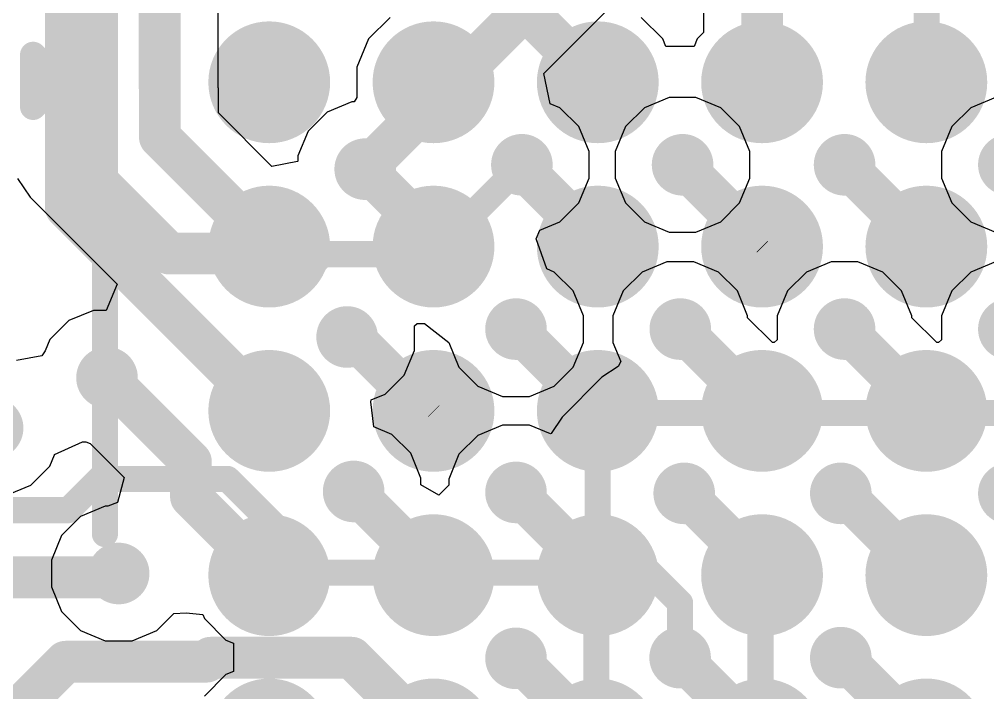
# Model space of a CAD drawing. Header units: millimetres. Extents: x -1.7 to 76.1, y -1.1 to 50.5.
# Drawn here: x 11.61 to 16.326, y 26.493 to 29.771 of the extents above; entities that cross this region are included whole.
import ezdxf

# ---------------------------------------------------------------- set-up
doc = ezdxf.new("R2010")
doc.units = ezdxf.units.MM
for name, color, linetype in [('BottomLayer', 5, 'Continuous'), ('TopLayer', 1, 'Continuous'), ('TopOverlay', 2, 'Continuous'), ('TopPaste', 8, 'Continuous'), ('TopSolder', 216, 'Continuous'), ('ViaHoleLayer', 16, 'Continuous')]:
    doc.layers.add(name, color=color, linetype=linetype)

# ---------------------------------------------------------------- blocks, each defined once
blk = doc.blocks.new('196_LFBGA__12_12__217')
at = {"layer": 'TopLayer'}
h = blk.add_hatch(color=1, dxfattribs=at)
edge = h.paths.add_edge_path()
edge.add_arc((-5.2, 5.2), 0.195, 0, 360)
h = blk.add_hatch(color=1, dxfattribs=at)
edge = h.paths.add_edge_path()
edge.add_arc((-4.4, 5.2), 0.195, 0, 360)
h = blk.add_hatch(color=1, dxfattribs=at)
edge = h.paths.add_edge_path()
edge.add_arc((-3.6, 5.2), 0.195, 0, 360)
h = blk.add_hatch(color=1, dxfattribs=at)
edge = h.paths.add_edge_path()
edge.add_arc((-2.8, 5.2), 0.195, 0, 360)
h = blk.add_hatch(color=1, dxfattribs=at)
edge = h.paths.add_edge_path()
edge.add_arc((-2, 5.2), 0.195, 0, 360)
h = blk.add_hatch(color=1, dxfattribs=at)
edge = h.paths.add_edge_path()
edge.add_arc((-5.2, 4.4), 0.195, 0, 360)
h = blk.add_hatch(color=1, dxfattribs=at)
edge = h.paths.add_edge_path()
edge.add_arc((-4.4, 4.4), 0.195, 0, 360)
h = blk.add_hatch(color=1, dxfattribs=at)
edge = h.paths.add_edge_path()
edge.add_arc((-3.6, 4.4), 0.195, 0, 360)
h = blk.add_hatch(color=1, dxfattribs=at)
edge = h.paths.add_edge_path()
edge.add_arc((-2.8, 4.4), 0.195, 0, 360)
h = blk.add_hatch(color=1, dxfattribs=at)
edge = h.paths.add_edge_path()
edge.add_arc((-2, 4.4), 0.195, 0, 360)
h = blk.add_hatch(color=1, dxfattribs=at)
edge = h.paths.add_edge_path()
edge.add_arc((-5.2, 3.6), 0.195, 0, 360)
h = blk.add_hatch(color=1, dxfattribs=at)
edge = h.paths.add_edge_path()
edge.add_arc((-4.4, 3.6), 0.195, 0, 360)
h = blk.add_hatch(color=1, dxfattribs=at)
edge = h.paths.add_edge_path()
edge.add_arc((-3.6, 3.6), 0.195, 0, 360)
h = blk.add_hatch(color=1, dxfattribs=at)
edge = h.paths.add_edge_path()
edge.add_arc((-2.8, 3.6), 0.195, 0, 360)
h = blk.add_hatch(color=1, dxfattribs=at)
edge = h.paths.add_edge_path()
edge.add_arc((-2, 3.6), 0.195, 0, 360)
h = blk.add_hatch(color=1, dxfattribs=at)
edge = h.paths.add_edge_path()
edge.add_arc((-5.2, 2.8), 0.195, 0, 360)
h = blk.add_hatch(color=1, dxfattribs=at)
edge = h.paths.add_edge_path()
edge.add_arc((-4.4, 2.8), 0.195, 0, 360)
h = blk.add_hatch(color=1, dxfattribs=at)
edge = h.paths.add_edge_path()
edge.add_arc((-3.6, 2.8), 0.195, 0, 360)
h = blk.add_hatch(color=1, dxfattribs=at)
edge = h.paths.add_edge_path()
edge.add_arc((-2.8, 2.8), 0.195, 0, 360)
h = blk.add_hatch(color=1, dxfattribs=at)
edge = h.paths.add_edge_path()
edge.add_arc((-2, 2.8), 0.195, 0, 360)
at = {"layer": 'TopPaste'}
h = blk.add_hatch(color=8, dxfattribs=at)
edge = h.paths.add_edge_path()
edge.add_arc((-5.2, 5.2), 0.195, 0, 360)
h = blk.add_hatch(color=8, dxfattribs=at)
edge = h.paths.add_edge_path()
edge.add_arc((-4.4, 5.2), 0.195, 0, 360)
h = blk.add_hatch(color=8, dxfattribs=at)
edge = h.paths.add_edge_path()
edge.add_arc((-3.6, 5.2), 0.195, 0, 360)
h = blk.add_hatch(color=8, dxfattribs=at)
edge = h.paths.add_edge_path()
edge.add_arc((-2.8, 5.2), 0.195, 0, 360)
h = blk.add_hatch(color=8, dxfattribs=at)
edge = h.paths.add_edge_path()
edge.add_arc((-2, 5.2), 0.195, 0, 360)
h = blk.add_hatch(color=8, dxfattribs=at)
edge = h.paths.add_edge_path()
edge.add_arc((-5.2, 4.4), 0.195, 0, 360)
h = blk.add_hatch(color=8, dxfattribs=at)
edge = h.paths.add_edge_path()
edge.add_arc((-4.4, 4.4), 0.195, 0, 360)
h = blk.add_hatch(color=8, dxfattribs=at)
edge = h.paths.add_edge_path()
edge.add_arc((-3.6, 4.4), 0.195, 0, 360)
h = blk.add_hatch(color=8, dxfattribs=at)
edge = h.paths.add_edge_path()
edge.add_arc((-2.8, 4.4), 0.195, 0, 360)
h = blk.add_hatch(color=8, dxfattribs=at)
edge = h.paths.add_edge_path()
edge.add_arc((-2, 4.4), 0.195, 0, 360)
h = blk.add_hatch(color=8, dxfattribs=at)
edge = h.paths.add_edge_path()
edge.add_arc((-5.2, 3.6), 0.195, 0, 360)
h = blk.add_hatch(color=8, dxfattribs=at)
edge = h.paths.add_edge_path()
edge.add_arc((-4.4, 3.6), 0.195, 0, 360)
h = blk.add_hatch(color=8, dxfattribs=at)
edge = h.paths.add_edge_path()
edge.add_arc((-3.6, 3.6), 0.195, 0, 360)
h = blk.add_hatch(color=8, dxfattribs=at)
edge = h.paths.add_edge_path()
edge.add_arc((-2.8, 3.6), 0.195, 0, 360)
h = blk.add_hatch(color=8, dxfattribs=at)
edge = h.paths.add_edge_path()
edge.add_arc((-2, 3.6), 0.195, 0, 360)
h = blk.add_hatch(color=8, dxfattribs=at)
edge = h.paths.add_edge_path()
edge.add_arc((-5.2, 2.8), 0.195, 0, 360)
h = blk.add_hatch(color=8, dxfattribs=at)
edge = h.paths.add_edge_path()
edge.add_arc((-4.4, 2.8), 0.195, 0, 360)
h = blk.add_hatch(color=8, dxfattribs=at)
edge = h.paths.add_edge_path()
edge.add_arc((-3.6, 2.8), 0.195, 0, 360)
h = blk.add_hatch(color=8, dxfattribs=at)
edge = h.paths.add_edge_path()
edge.add_arc((-2.8, 2.8), 0.195, 0, 360)
h = blk.add_hatch(color=8, dxfattribs=at)
edge = h.paths.add_edge_path()
edge.add_arc((-2, 2.8), 0.195, 0, 360)
at = {"layer": 'TopSolder'}
h = blk.add_hatch(color=216, dxfattribs=at)
edge = h.paths.add_edge_path()
edge.add_arc((-5.2, 5.2), 0.2966, 0, 360)
h = blk.add_hatch(color=216, dxfattribs=at)
edge = h.paths.add_edge_path()
edge.add_arc((-4.4, 5.2), 0.2966, 0, 360)
h = blk.add_hatch(color=216, dxfattribs=at)
edge = h.paths.add_edge_path()
edge.add_arc((-3.6, 5.2), 0.2966, 0, 360)
h = blk.add_hatch(color=216, dxfattribs=at)
edge = h.paths.add_edge_path()
edge.add_arc((-2.8, 5.2), 0.2966, 0, 360)
h = blk.add_hatch(color=216, dxfattribs=at)
edge = h.paths.add_edge_path()
edge.add_arc((-2, 5.2), 0.2966, 0, 360)
h = blk.add_hatch(color=216, dxfattribs=at)
edge = h.paths.add_edge_path()
edge.add_arc((-5.2, 4.4), 0.2966, 0, 360)
h = blk.add_hatch(color=216, dxfattribs=at)
edge = h.paths.add_edge_path()
edge.add_arc((-4.4, 4.4), 0.2966, 0, 360)
h = blk.add_hatch(color=216, dxfattribs=at)
edge = h.paths.add_edge_path()
edge.add_arc((-3.6, 4.4), 0.2966, 0, 360)
h = blk.add_hatch(color=216, dxfattribs=at)
edge = h.paths.add_edge_path()
edge.add_arc((-2.8, 4.4), 0.2966, 0, 360)
h = blk.add_hatch(color=216, dxfattribs=at)
edge = h.paths.add_edge_path()
edge.add_arc((-2, 4.4), 0.2966, 0, 360)
h = blk.add_hatch(color=216, dxfattribs=at)
edge = h.paths.add_edge_path()
edge.add_arc((-5.2, 3.6), 0.2966, 0, 360)
h = blk.add_hatch(color=216, dxfattribs=at)
edge = h.paths.add_edge_path()
edge.add_arc((-4.4, 3.6), 0.2966, 0, 360)
h = blk.add_hatch(color=216, dxfattribs=at)
edge = h.paths.add_edge_path()
edge.add_arc((-3.6, 3.6), 0.2966, 0, 360)
h = blk.add_hatch(color=216, dxfattribs=at)
edge = h.paths.add_edge_path()
edge.add_arc((-2.8, 3.6), 0.2966, 0, 360)
h = blk.add_hatch(color=216, dxfattribs=at)
edge = h.paths.add_edge_path()
edge.add_arc((-2, 3.6), 0.2966, 0, 360)
h = blk.add_hatch(color=216, dxfattribs=at)
edge = h.paths.add_edge_path()
edge.add_arc((-5.2, 2.8), 0.2966, 0, 360)
h = blk.add_hatch(color=216, dxfattribs=at)
edge = h.paths.add_edge_path()
edge.add_arc((-4.4, 2.8), 0.2966, 0, 360)
h = blk.add_hatch(color=216, dxfattribs=at)
edge = h.paths.add_edge_path()
edge.add_arc((-3.6, 2.8), 0.2966, 0, 360)
h = blk.add_hatch(color=216, dxfattribs=at)
edge = h.paths.add_edge_path()
edge.add_arc((-2.8, 2.8), 0.2966, 0, 360)
h = blk.add_hatch(color=216, dxfattribs=at)
edge = h.paths.add_edge_path()
edge.add_arc((-2, 2.8), 0.2966, 0, 360)
h = blk.add_hatch(color=216, dxfattribs=at)
edge = h.paths.add_edge_path()
edge.add_arc((-5.2, 2), 0.2966, 0, 360)
h = blk.add_hatch(color=216, dxfattribs=at)
edge = h.paths.add_edge_path()
edge.add_arc((-4.4, 2), 0.2966, 0, 360)
h = blk.add_hatch(color=216, dxfattribs=at)
edge = h.paths.add_edge_path()
edge.add_arc((-3.6, 2), 0.2966, 0, 360)
h = blk.add_hatch(color=216, dxfattribs=at)
edge = h.paths.add_edge_path()
edge.add_arc((-2.8, 2), 0.2966, 0, 360)
h = blk.add_hatch(color=216, dxfattribs=at)
edge = h.paths.add_edge_path()
edge.add_arc((-2, 2), 0.2966, 0, 360)
at = {"layer": 'TopOverlay', "const_width": 0.127}
for points in [[(-6, 3), (-6, 6)], [(-6.35, 5.08), (-6.35, 5.334)], [(-6.35, 5.334), (-6.223, 5.207)], [(-6.35, 5.08), (-6.223, 5.207)]]:
    blk.add_lwpolyline(points, dxfattribs=at)
at = {"layer": 'TopOverlay', "const_width": 0.0635}
for points in [[(-6.3817, 5.334, 1), (-6.3182, 5.334, 1)], [(-6.3817, 5.334, 1), (-6.3182, 5.334, 1)], [(-6.2547, 5.207, 1), (-6.1912, 5.207, 1)], [(-6.2547, 5.207, 1), (-6.1912, 5.207, 1)], [(-6.3817, 5.08, 1), (-6.3182, 5.08, 1)], [(-6.3817, 5.08, 1), (-6.3182, 5.08, 1)], [(-6.0318, 3, 1), (-5.9683, 3, 1)]]:
    blk.add_lwpolyline(points, format="xyb", close=True, dxfattribs=at)

msp = doc.modelspace()

# ---------------------------------------------------------------- hatches: boundary and pattern name
at = {"layer": 'BottomLayer'}
h = msp.add_hatch(color=5, dxfattribs=at)
edge = h.paths.add_edge_path()
edge.add_arc((13.2945, 29.0418), 0.15, 0, 360)
h = msp.add_hatch(color=5, dxfattribs=at)
edge = h.paths.add_edge_path()
edge.add_arc((14.0575, 29.063), 0.15, 0, 360)
h = msp.add_hatch(color=5, dxfattribs=at)
edge = h.paths.add_edge_path()
edge.add_arc((14.8401, 29.063), 0.15, 0, 360)
h = msp.add_hatch(color=5, dxfattribs=at)
edge = h.paths.add_edge_path()
edge.add_arc((15.629, 29.063), 0.15, 0, 360)
h = msp.add_hatch(color=5, dxfattribs=at)
edge = h.paths.add_edge_path()
edge.add_arc((16.429, 29.063), 0.15, 0, 360)
h = msp.add_hatch(color=5, dxfattribs=at)
edge = h.paths.add_edge_path()
edge.add_arc((14.029, 28.263), 0.15, 0, 360)
h = msp.add_hatch(color=5, dxfattribs=at)
edge = h.paths.add_edge_path()
edge.add_arc((14.829, 28.263), 0.15, 0, 360)
h = msp.add_hatch(color=5, dxfattribs=at)
edge = h.paths.add_edge_path()
edge.add_arc((15.629, 28.263), 0.15, 0, 360)
h = msp.add_hatch(color=5, dxfattribs=at)
edge = h.paths.add_edge_path()
edge.add_arc((16.429, 28.263), 0.15, 0, 360)
h = msp.add_hatch(color=5, dxfattribs=at)
edge = h.paths.add_edge_path()
edge.add_arc((13.2065, 28.2246), 0.15, 0, 360)
h = msp.add_hatch(color=5, dxfattribs=at)
edge = h.paths.add_edge_path()
edge.add_arc((12.0372, 28.0262), 0.15, 0, 360)
h = msp.add_hatch(color=5, dxfattribs=at)
edge = h.paths.add_edge_path()
edge.add_arc((11.4801, 27.7813), 0.15, 0, 360)
h = msp.add_hatch(color=5, dxfattribs=at)
edge = h.paths.add_edge_path()
edge.add_arc((13.2384, 27.4724), 0.15, 0, 360)
h = msp.add_hatch(color=5, dxfattribs=at)
edge = h.paths.add_edge_path()
edge.add_arc((14.029, 27.4677), 0.15, 0, 360)
h = msp.add_hatch(color=5, dxfattribs=at)
edge = h.paths.add_edge_path()
edge.add_arc((14.848, 27.463), 0.15, 0, 360)
h = msp.add_hatch(color=5, dxfattribs=at)
edge = h.paths.add_edge_path()
edge.add_arc((15.6107, 27.463), 0.15, 0, 360)
h = msp.add_hatch(color=5, dxfattribs=at)
edge = h.paths.add_edge_path()
edge.add_arc((16.429, 27.463), 0.15, 0, 360)
h = msp.add_hatch(color=5, dxfattribs=at)
edge = h.paths.add_edge_path()
edge.add_arc((12.0939, 27.0729), 0.15, 0, 360)
h = msp.add_hatch(color=5, dxfattribs=at)
edge = h.paths.add_edge_path()
edge.add_arc((14.029, 26.6597), 0.15, 0, 360)
h = msp.add_hatch(color=5, dxfattribs=at)
edge = h.paths.add_edge_path()
edge.add_arc((14.8281, 26.663), 0.15, 0, 360)
h = msp.add_hatch(color=5, dxfattribs=at)
edge = h.paths.add_edge_path()
edge.add_arc((15.6107, 26.663), 0.15, 0, 360)
at = {"layer": 'TopLayer'}
h = msp.add_hatch(color=1, dxfattribs=at)
edge = h.paths.add_edge_path()
edge.add_arc((13.2945, 29.0418), 0.15, 0, 360)
h = msp.add_hatch(color=1, dxfattribs=at)
edge = h.paths.add_edge_path()
edge.add_arc((14.0575, 29.063), 0.15, 0, 360)
h = msp.add_hatch(color=1, dxfattribs=at)
edge = h.paths.add_edge_path()
edge.add_arc((14.8401, 29.063), 0.15, 0, 360)
h = msp.add_hatch(color=1, dxfattribs=at)
edge = h.paths.add_edge_path()
edge.add_arc((15.629, 29.063), 0.15, 0, 360)
h = msp.add_hatch(color=1, dxfattribs=at)
edge = h.paths.add_edge_path()
edge.add_arc((16.429, 29.063), 0.15, 0, 360)
h = msp.add_hatch(color=1, dxfattribs=at)
edge = h.paths.add_edge_path()
edge.add_arc((14.029, 28.263), 0.15, 0, 360)
h = msp.add_hatch(color=1, dxfattribs=at)
edge = h.paths.add_edge_path()
edge.add_arc((14.829, 28.263), 0.15, 0, 360)
h = msp.add_hatch(color=1, dxfattribs=at)
edge = h.paths.add_edge_path()
edge.add_arc((15.629, 28.263), 0.15, 0, 360)
h = msp.add_hatch(color=1, dxfattribs=at)
edge = h.paths.add_edge_path()
edge.add_arc((16.429, 28.263), 0.15, 0, 360)
h = msp.add_hatch(color=1, dxfattribs=at)
edge = h.paths.add_edge_path()
edge.add_arc((13.2065, 28.2246), 0.15, 0, 360)
h = msp.add_hatch(color=1, dxfattribs=at)
edge = h.paths.add_edge_path()
edge.add_arc((12.0372, 28.0262), 0.15, 0, 360)
h = msp.add_hatch(color=1, dxfattribs=at)
edge = h.paths.add_edge_path()
edge.add_arc((11.4801, 27.7813), 0.15, 0, 360)
h = msp.add_hatch(color=1, dxfattribs=at)
edge = h.paths.add_edge_path()
edge.add_arc((13.2384, 27.4724), 0.15, 0, 360)
h = msp.add_hatch(color=1, dxfattribs=at)
edge = h.paths.add_edge_path()
edge.add_arc((14.029, 27.4677), 0.15, 0, 360)
h = msp.add_hatch(color=1, dxfattribs=at)
edge = h.paths.add_edge_path()
edge.add_arc((14.848, 27.463), 0.15, 0, 360)
h = msp.add_hatch(color=1, dxfattribs=at)
edge = h.paths.add_edge_path()
edge.add_arc((15.6107, 27.463), 0.15, 0, 360)
h = msp.add_hatch(color=1, dxfattribs=at)
edge = h.paths.add_edge_path()
edge.add_arc((16.429, 27.463), 0.15, 0, 360)
h = msp.add_hatch(color=1, dxfattribs=at)
edge = h.paths.add_edge_path()
edge.add_arc((12.0939, 27.0729), 0.15, 0, 360)
h = msp.add_hatch(color=1, dxfattribs=at)
edge = h.paths.add_edge_path()
edge.add_arc((14.029, 26.6597), 0.15, 0, 360)
h = msp.add_hatch(color=1, dxfattribs=at)
edge = h.paths.add_edge_path()
edge.add_arc((14.8281, 26.663), 0.15, 0, 360)
h = msp.add_hatch(color=1, dxfattribs=at)
edge = h.paths.add_edge_path()
edge.add_arc((15.6107, 26.663), 0.15, 0, 360)
at = {"layer": 'ViaHoleLayer'}
h = msp.add_hatch(color=16, dxfattribs=at)
edge = h.paths.add_edge_path()
edge.add_arc((13.2945, 29.0418), 0.1, 0, 360)
h = msp.add_hatch(color=16, dxfattribs=at)
edge = h.paths.add_edge_path()
edge.add_arc((14.0575, 29.063), 0.1, 0, 360)
h = msp.add_hatch(color=16, dxfattribs=at)
edge = h.paths.add_edge_path()
edge.add_arc((14.8401, 29.063), 0.1, 0, 360)
h = msp.add_hatch(color=16, dxfattribs=at)
edge = h.paths.add_edge_path()
edge.add_arc((15.629, 29.063), 0.1, 0, 360)
h = msp.add_hatch(color=16, dxfattribs=at)
edge = h.paths.add_edge_path()
edge.add_arc((14.029, 28.263), 0.1, 0, 360)
h = msp.add_hatch(color=16, dxfattribs=at)
edge = h.paths.add_edge_path()
edge.add_arc((14.829, 28.263), 0.1, 0, 360)
h = msp.add_hatch(color=16, dxfattribs=at)
edge = h.paths.add_edge_path()
edge.add_arc((15.629, 28.263), 0.1, 0, 360)
h = msp.add_hatch(color=16, dxfattribs=at)
edge = h.paths.add_edge_path()
edge.add_arc((13.2065, 28.2246), 0.1, 0, 360)
h = msp.add_hatch(color=16, dxfattribs=at)
edge = h.paths.add_edge_path()
edge.add_arc((12.0372, 28.0262), 0.1, 0, 360)
h = msp.add_hatch(color=16, dxfattribs=at)
edge = h.paths.add_edge_path()
edge.add_arc((13.2384, 27.4724), 0.1, 0, 360)
h = msp.add_hatch(color=16, dxfattribs=at)
edge = h.paths.add_edge_path()
edge.add_arc((14.029, 27.4677), 0.1, 0, 360)
h = msp.add_hatch(color=16, dxfattribs=at)
edge = h.paths.add_edge_path()
edge.add_arc((14.848, 27.463), 0.1, 0, 360)
h = msp.add_hatch(color=16, dxfattribs=at)
edge = h.paths.add_edge_path()
edge.add_arc((15.6107, 27.463), 0.1, 0, 360)
h = msp.add_hatch(color=16, dxfattribs=at)
edge = h.paths.add_edge_path()
edge.add_arc((12.0939, 27.0729), 0.1, 0, 360)
h = msp.add_hatch(color=16, dxfattribs=at)
edge = h.paths.add_edge_path()
edge.add_arc((14.029, 26.6597), 0.1, 0, 360)
h = msp.add_hatch(color=16, dxfattribs=at)
edge = h.paths.add_edge_path()
edge.add_arc((14.8281, 26.663), 0.1, 0, 360)
h = msp.add_hatch(color=16, dxfattribs=at)
edge = h.paths.add_edge_path()
edge.add_arc((15.6107, 26.663), 0.1, 0, 360)

# ---------------------------------------------------------------- linework, layer by layer
at = {"layer": 'BottomLayer'}
for p, q in [((14.1637, 29.5081), (15.1682, 30.5126)), ((14.1957, 29.3605), (14.1637, 29.5081)), ((14.7748, 29.3908), (14.6544, 29.3409)), ((14.9053, 29.3908), (14.7748, 29.3908)), ((15.0257, 29.3409), (14.9053, 29.3908)), ((16.3638, 29.3908), (16.2433, 29.3409)), ((14.2431, 29.3409), (14.1957, 29.3605)), ((14.3353, 29.2487), (14.2431, 29.3409)), ((14.6544, 29.3409), (14.5622, 29.2487)), ((15.1179, 29.2487), (15.0257, 29.3409)), ((16.2433, 29.3409), (16.1511, 29.2487)), ((14.3853, 29.1282), (14.3353, 29.2487)), ((14.5622, 29.2487), (14.5123, 29.1282)), ((15.1679, 29.1282), (15.1179, 29.2487)), ((16.1511, 29.2487), (16.1012, 29.1282)), ((14.3853, 28.9978), (14.3853, 29.1282)), ((14.5123, 29.1282), (14.5123, 28.9978)), ((15.1679, 28.9978), (15.1679, 29.1282)), ((16.1012, 29.1282), (16.1012, 28.9978)), ((11.601, 28.997), (11.6628, 28.9046)), ((14.3353, 28.8773), (14.3853, 28.9978)), ((14.5123, 28.9978), (14.5622, 28.8773)), ((15.1179, 28.8773), (15.1679, 28.9978)), ((16.1012, 28.9978), (16.1511, 28.8773)), ((11.6628, 28.9046), (12.0864, 28.481)), ((14.2431, 28.7851), (14.3353, 28.8773)), ((14.5622, 28.8773), (14.6544, 28.7851)), ((15.0257, 28.7851), (15.1179, 28.8773)), ((16.1511, 28.8773), (16.2433, 28.7851)), ((14.1451, 28.7445), (14.2431, 28.7851)), ((14.6544, 28.7851), (14.7748, 28.7352)), ((14.9053, 28.7352), (15.0257, 28.7851)), ((16.2433, 28.7851), (16.3638, 28.7352)), ((14.1277, 28.7027), (14.1451, 28.7445)), ((14.7748, 28.7352), (14.9053, 28.7352)), ((14.1786, 28.5559), (14.1277, 28.7027)), ((14.7638, 28.5908), (14.6433, 28.5409)), ((14.8942, 28.5908), (14.7638, 28.5908)), ((15.0147, 28.5409), (14.8942, 28.5908)), ((15.5638, 28.5908), (15.4433, 28.5409)), ((15.6942, 28.5908), (15.5638, 28.5908)), ((15.8147, 28.5409), (15.6942, 28.5908)), ((16.3638, 28.5908), (16.2433, 28.5409)), ((14.2147, 28.5409), (14.1786, 28.5559)), ((14.3069, 28.4487), (14.2147, 28.5409)), ((14.6433, 28.5409), (14.5511, 28.4487)), ((15.1069, 28.4487), (15.0147, 28.5409)), ((15.4433, 28.5409), (15.3511, 28.4487)), ((15.9069, 28.4487), (15.8147, 28.5409)), ((16.2433, 28.5409), (16.1511, 28.4487)), ((12.0864, 28.481), (12.0338, 28.354)), ((14.3568, 28.3282), (14.3069, 28.4487)), ((14.5511, 28.4487), (14.5012, 28.3282)), ((15.1568, 28.3282), (15.1069, 28.4487)), ((15.3511, 28.4487), (15.3012, 28.3282)), ((15.9568, 28.3282), (15.9069, 28.4487)), ((16.1511, 28.4487), (16.1012, 28.3282)), ((11.972, 28.354), (11.8515, 28.3041)), ((12.0338, 28.354), (11.972, 28.354)), ((11.8515, 28.3041), (11.7593, 28.2118)), ((14.3568, 28.1978), (14.3568, 28.3282)), ((14.5012, 28.3282), (14.5012, 28.1978)), ((15.1568, 28.3185), (15.1568, 28.3282)), ((15.2786, 28.1978), (15.1568, 28.3185)), ((15.3012, 28.3282), (15.3012, 28.2103)), ((15.9568, 28.3185), (15.9568, 28.3282)), ((16.0786, 28.1978), (15.9568, 28.3185)), ((16.1012, 28.3282), (16.1012, 28.2103)), ((13.5343, 28.2791), (13.5475, 28.29)), ((13.5343, 28.1594), (13.5343, 28.2791)), ((13.5475, 28.29), (13.5836, 28.2907)), ((13.5836, 28.2907), (13.7012, 28.1978)), ((11.7593, 28.2118), (11.7365, 28.1569)), ((13.7012, 28.1978), (13.7511, 28.0773)), ((14.3069, 28.0773), (14.3568, 28.1978)), ((14.5012, 28.1978), (14.5395, 28.1054)), ((15.286, 28.1978), (15.2786, 28.1978)), ((15.3012, 28.2103), (15.286, 28.1978)), ((16.086, 28.1978), (16.0786, 28.1978)), ((16.1012, 28.2103), (16.086, 28.1978)), ((11.7365, 28.1569), (11.7195, 28.1333)), ((13.4844, 28.0389), (13.5343, 28.1594)), ((11.7195, 28.1333), (11.5962, 28.1096)), ((14.5395, 28.1054), (14.5267, 28.0816)), ((13.7511, 28.0773), (13.8433, 27.9851)), ((14.2147, 27.9851), (14.3069, 28.0773)), ((14.5267, 28.0816), (14.4469, 28.0283)), ((13.3922, 27.9467), (13.4844, 28.0389)), ((14.4469, 28.0283), (14.2532, 27.8346)), ((13.8433, 27.9851), (13.9638, 27.9352)), ((14.0942, 27.9352), (14.2147, 27.9851)), ((13.3227, 27.9093), (13.3244, 27.9186)), ((13.3244, 27.9186), (13.3922, 27.9467)), ((13.9638, 27.9352), (14.0942, 27.9352)), ((13.337, 27.7864), (13.3227, 27.9093)), ((14.2532, 27.8346), (14.1999, 27.7548)), ((13.4241, 27.7503), (13.337, 27.7864)), ((13.9638, 27.7955), (13.8433, 27.7456)), ((14.0942, 27.7955), (13.9638, 27.7955)), ((14.1967, 27.753), (14.0942, 27.7955)), ((13.5163, 27.6581), (13.4241, 27.7503)), ((13.8433, 27.7456), (13.7511, 27.6534)), ((14.1999, 27.7548), (14.1967, 27.753)), ((13.5662, 27.5376), (13.5163, 27.6581)), ((13.7511, 27.6534), (13.7012, 27.5329)), ((13.5662, 27.5042), (13.5662, 27.5376)), ((13.6525, 27.454), (13.5662, 27.5042)), ((13.7012, 27.5028), (13.6525, 27.454)), ((13.7012, 27.5329), (13.7012, 27.5028))]:
    msp.add_line(p, q, dxfattribs=at)
for points, const_width in [([(13.2945, 29.0418), (15.0502, 30.7975)], 0.2032), ([(11.8642, 29.106), (11.8642, 30.4523)], 0.2032), ([(11.8642, 29.106), (12.3396, 28.6306)], 0.2032), ([(13.6222, 28.6277), (14.0575, 29.063)], 0.127), ([(12.3396, 28.6306), (13.0354, 28.6306)], 0.2032), ([(13.0354, 28.6306), (13.1099, 28.6306)], 0.127), ([(13.1099, 28.6306), (13.1128, 28.6277)], 0.127), ([(13.1128, 28.6277), (13.6222, 28.6277)], 0.127), ([(14.4272, 27.6606), (14.6209, 27.8543)], 0.127), ([(14.6209, 27.8543), (16.8751, 27.8543)], 0.127), ([(14.4272, 27.3304), (14.4272, 27.6606)], 0.127), ([(11.8488, 27.3812), (12.0012, 27.5336)], 0.127), ([(12.0012, 27.5336), (12.6238, 27.5336)], 0.127), ([(12.6238, 27.5336), (13.081, 27.0764)], 0.127), ([(14.848, 27.463), (15.2194, 27.0916)], 0.127), ([(10.9982, 27.3812), (11.8488, 27.3812)], 0.127), ([(14.4272, 27.3304), (14.8281, 26.9295)], 0.127), ([(12.0754, 27.0544), (12.0939, 27.0729)], 0.2032), ([(11.0768, 27.0544), (11.8013, 27.0544)], 0.2032), ([(11.8013, 27.0544), (12.0754, 27.0544)], 0.2032), ([(13.081, 27.0764), (14.169, 27.0764)], 0.127), ([(14.169, 27.0764), (14.4203, 26.8251)], 0.127), ([(15.2194, 23.3009), (15.2194, 27.0916)], 0.127), ([(14.8281, 26.663), (14.8281, 26.9295)], 0.127), ([(14.4203, 25.6917), (14.4203, 26.8251)], 0.127)]:
    msp.add_lwpolyline(points, dxfattribs=dict(at, const_width=const_width))
for points, const_width in [([(11.8134, 29.106, 1), (11.915, 29.106, 1)], 0.1016), ([(11.8134, 29.106, 1), (11.915, 29.106, 1)], 0.1016), ([(13.2437, 29.0418, 1), (13.3453, 29.0418, 1)], 0.1016), ([(14.0257, 29.063, 1), (14.0892, 29.063, 1)], 0.0635), ([(12.2888, 28.6306, 1), (12.3904, 28.6306, 1)], 0.1016), ([(12.2888, 28.6306, 1), (12.3904, 28.6306, 1)], 0.1016), ([(12.9846, 28.6306, 1), (13.0862, 28.6306, 1)], 0.1016), ([(13.0037, 28.6306, 1), (13.0672, 28.6306, 1)], 0.0635), ([(13.0782, 28.6306, 1), (13.1417, 28.6306, 1)], 0.0635), ([(13.0782, 28.6306, 1), (13.1417, 28.6306, 1)], 0.0635), ([(13.081, 28.6277, 1), (13.1445, 28.6277, 1)], 0.0635), ([(13.081, 28.6277, 1), (13.1445, 28.6277, 1)], 0.0635), ([(13.5905, 28.6277, 1), (13.654, 28.6277, 1)], 0.0635), ([(13.5905, 28.6277, 1), (13.654, 28.6277, 1)], 0.0635), ([(14.5891, 27.8543, 1), (14.6526, 27.8543, 1)], 0.0635), ([(14.5891, 27.8543, 1), (14.6526, 27.8543, 1)], 0.0635), ([(14.3955, 27.6606, 1), (14.4589, 27.6606, 1)], 0.0635), ([(14.3955, 27.6606, 1), (14.4589, 27.6606, 1)], 0.0635), ([(11.9695, 27.5336, 1), (12.033, 27.5336, 1)], 0.0635), ([(11.9695, 27.5336, 1), (12.033, 27.5336, 1)], 0.0635), ([(12.5921, 27.5336, 1), (12.6555, 27.5336, 1)], 0.0635), ([(12.5921, 27.5336, 1), (12.6555, 27.5336, 1)], 0.0635), ([(14.8162, 27.463, 1), (14.8797, 27.463, 1)], 0.0635), ([(11.8171, 27.3812, 1), (11.8806, 27.3812, 1)], 0.0635), ([(11.8171, 27.3812, 1), (11.8806, 27.3812, 1)], 0.0635), ([(14.3955, 27.3304, 1), (14.4589, 27.3304, 1)], 0.0635), ([(14.3955, 27.3304, 1), (14.4589, 27.3304, 1)], 0.0635), ([(12.0431, 27.0729, 1), (12.1447, 27.0729, 1)], 0.1016), ([(11.7505, 27.0544, 1), (11.8521, 27.0544, 1)], 0.1016), ([(11.7505, 27.0544, 1), (11.8521, 27.0544, 1)], 0.1016), ([(12.0246, 27.0544, 1), (12.1262, 27.0544, 1)], 0.1016), ([(12.0246, 27.0544, 1), (12.1262, 27.0544, 1)], 0.1016), ([(13.0493, 27.0764, 1), (13.1128, 27.0764, 1)], 0.0635), ([(13.0493, 27.0764, 1), (13.1128, 27.0764, 1)], 0.0635), ([(14.1372, 27.0764, 1), (14.2007, 27.0764, 1)], 0.0635), ([(14.1372, 27.0764, 1), (14.2007, 27.0764, 1)], 0.0635), ([(15.1877, 27.0916, 1), (15.2512, 27.0916, 1)], 0.0635), ([(15.1877, 27.0916, 1), (15.2512, 27.0916, 1)], 0.0635), ([(14.7964, 26.9295, 1), (14.8599, 26.9295, 1)], 0.0635), ([(14.7964, 26.9295, 1), (14.8599, 26.9295, 1)], 0.0635), ([(14.3886, 26.8251, 1), (14.4521, 26.8251, 1)], 0.0635), ([(14.3886, 26.8251, 1), (14.4521, 26.8251, 1)], 0.0635), ([(14.7964, 26.663, 1), (14.8599, 26.663, 1)], 0.0635)]:
    msp.add_lwpolyline(points, format="xyb", close=True, dxfattribs=dict(at, const_width=const_width))
at = {"layer": 'TopLayer'}
for p, q in [((12.5785, 29.4389), (12.5785, 30.1056)), ((14.9423, 29.9084), (14.9423, 29.7071)), ((13.416, 29.7808), (13.3112, 29.676)), ((14.7432, 29.676), (14.6384, 29.7808)), ((14.9423, 29.7071), (14.9112, 29.676)), ((13.3112, 29.676), (13.2544, 29.539)), ((14.7585, 29.6392), (14.7432, 29.676)), ((14.9112, 29.676), (14.8959, 29.6392)), ((14.8959, 29.6392), (14.7585, 29.6392)), ((13.2544, 29.539), (13.2544, 29.3906)), ((12.5794, 29.4344), (12.5785, 29.4389)), ((12.5794, 29.4343), (12.5794, 29.4344)), ((12.5794, 29.3155), (12.5794, 29.4343)), ((13.2544, 29.3906), (13.2404, 29.3696)), ((13.2293, 29.3696), (13.1088, 29.3197)), ((13.2404, 29.3696), (13.2293, 29.3696)), ((12.8397, 29.0552), (12.5794, 29.3155)), ((13.1088, 29.3197), (13.0166, 29.2275)), ((13.0166, 29.2275), (12.9667, 29.1071)), ((12.9667, 29.1071), (12.9667, 29.0813)), ((12.9641, 29.0795), (12.8397, 29.0552)), ((12.9667, 29.0813), (12.9641, 29.0795)), ((11.7823, 27.6527), (11.9178, 27.7143)), ((11.9178, 27.7143), (11.9341, 27.7141)), ((11.9341, 27.7141), (11.9551, 27.7053)), ((11.9551, 27.7053), (12.1209, 27.5396)), ((11.758, 27.5956), (11.7808, 27.6506)), ((11.7808, 27.6506), (11.7823, 27.6527)), ((11.6658, 27.5034), (11.758, 27.5956)), ((12.1209, 27.5396), (12.0889, 27.4189)), ((11.5453, 27.4535), (11.6658, 27.5034)), ((12.0287, 27.4007), (11.9082, 27.3508)), ((12.0406, 27.4007), (12.0287, 27.4007)), ((12.0889, 27.4189), (12.0406, 27.4007)), ((11.9082, 27.3508), (11.816, 27.2586)), ((11.816, 27.2586), (11.7661, 27.1381)), ((11.7661, 27.1381), (11.7661, 27.0077)), ((11.7661, 27.0077), (11.816, 26.8872)), ((11.816, 26.8872), (11.9082, 26.795)), ((12.2796, 26.795), (12.3633, 26.8787)), ((12.3633, 26.8787), (12.4224, 26.8816)), ((12.4224, 26.8816), (12.5033, 26.8727)), ((12.5033, 26.8727), (12.5112, 26.8536)), ((12.5112, 26.8536), (12.616, 26.7488)), ((11.9082, 26.795), (12.0287, 26.7451)), ((12.1591, 26.7451), (12.2796, 26.795)), ((12.0287, 26.7451), (12.1591, 26.7451)), ((12.616, 26.7488), (12.6528, 26.7335)), ((12.6528, 26.7335), (12.6528, 26.5961)), ((12.6528, 26.5961), (12.616, 26.5808)), ((12.616, 26.5808), (12.5112, 26.476))]:
    msp.add_line(p, q, dxfattribs=at)
for points, const_width in [([(11.8364, 28.8556), (11.8364, 31.75)], 0.2032), ([(12.8524, 31.0396), (14.429, 29.463)], 0.2032), ([(12.2936, 29.4353), (12.2936, 30.2744)], 0.2032), ([(15.2272, 29.4648), (15.2272, 29.9084)], 0.2032), ([(16.029, 29.463), (16.029, 29.9534)], 0.127), ([(12.8249, 29.4671), (12.8272, 29.4648)], 0.2032), ([(12.2936, 29.4353), (12.2945, 29.4344)], 0.2032), ([(12.2945, 29.1975), (12.2945, 29.4344)], 0.2032), ([(12.2945, 29.1975), (12.8272, 28.6648)], 0.2032), ([(13.2945, 29.0418), (13.6272, 28.7091)], 0.2032), ([(14.0575, 29.0488), (14.0575, 29.063)], 0.2032), ([(14.0575, 29.0488), (14.4272, 28.679)], 0.2032), ([(14.8401, 29.0575), (14.8401, 29.063)], 0.2032), ([(14.8401, 29.0575), (15.2272, 28.6703)], 0.2032), ([(15.629, 29.063), (16.029, 28.663)], 0.2032), ([(11.8364, 28.8556), (12.8272, 27.8648)], 0.2032), ([(13.6272, 28.6648), (13.6272, 28.7091)], 0.2032), ([(14.4272, 28.6648), (14.4272, 28.679)], 0.2032), ([(15.2272, 28.6648), (15.2272, 28.6703)], 0.2032), ([(15.2272, 28.6648), (15.229, 28.663)], 0.0762), ([(14.029, 28.263), (14.4272, 27.8648)], 0.2032), ([(14.829, 28.263), (15.2272, 27.8648)], 0.2032), ([(15.629, 28.263), (16.0272, 27.8648)], 0.2032), ([(13.2065, 28.2246), (13.2327, 28.2246)], 0.2032), ([(13.2327, 28.2246), (13.5925, 27.8648)], 0.2032), ([(12.0372, 28.0262), (12.446, 27.6174)], 0.2032), ([(15.2272, 27.8648), (15.229, 27.863)], 0.2032), ([(13.6272, 27.8648), (13.629, 27.863)], 0.0762), ([(12.446, 27.446), (12.446, 27.6174)], 0.2032), ([(12.446, 27.446), (12.8272, 27.0648)], 0.2032), ([(13.2384, 27.4724), (13.6272, 27.0836)], 0.2032), ([(14.029, 27.4677), (14.4272, 27.0695)], 0.2032), ([(14.848, 27.463), (15.2272, 27.0838)], 0.2032), ([(15.6107, 27.463), (15.6199, 27.463)], 0.2032), ([(15.6199, 27.463), (16.0191, 27.0638)], 0.2032), ([(16.0191, 27.0638), (16.029, 27.0638)], 0.2032), ([(11.5027, 26.3109), (11.8353, 26.6435)], 0.2032), ([(11.8353, 26.6435), (12.5224, 26.6435)], 0.2032), ([(12.5224, 26.6435), (12.5419, 26.663)], 0.2032), ([(12.5419, 26.663), (13.229, 26.663)], 0.2032), ([(13.229, 26.663), (13.629, 26.263)], 0.2032), ([(14.029, 26.6597), (14.0307, 26.6613)], 0.2032), ([(14.0307, 26.6613), (14.4272, 26.2648)], 0.2032), ([(14.8281, 26.663), (14.8286, 26.663)], 0.2032), ([(14.8286, 26.663), (15.2268, 26.2648)], 0.2032), ([(15.6107, 26.663), (15.6199, 26.663)], 0.2032), ([(15.6199, 26.663), (16.0187, 26.2642)], 0.2032)]:
    msp.add_lwpolyline(points, dxfattribs=dict(at, const_width=const_width))
for points, const_width in [([(12.7741, 29.4671, 1), (12.8757, 29.4671, 1)], 0.1016), ([(12.7764, 29.4648, 1), (12.878, 29.4648, 1)], 0.1016), ([(14.3782, 29.463, 1), (14.4798, 29.463, 1)], 0.1016), ([(15.1764, 29.4648, 1), (15.278, 29.4648, 1)], 0.1016), ([(12.2428, 29.4353, 1), (12.3444, 29.4353, 1)], 0.1016), ([(12.2428, 29.4353, 1), (12.3444, 29.4353, 1)], 0.1016), ([(12.2437, 29.4344, 1), (12.3453, 29.4344, 1)], 0.1016), ([(12.2437, 29.4344, 1), (12.3453, 29.4344, 1)], 0.1016), ([(15.9973, 29.463, 1), (16.0608, 29.463, 1)], 0.0635), ([(12.2437, 29.1975, 1), (12.3453, 29.1975, 1)], 0.1016), ([(12.2437, 29.1975, 1), (12.3453, 29.1975, 1)], 0.1016), ([(13.2437, 29.0418, 1), (13.3453, 29.0418, 1)], 0.1016), ([(14.0067, 29.063, 1), (14.1083, 29.063, 1)], 0.1016), ([(14.0067, 29.0488, 1), (14.1083, 29.0488, 1)], 0.1016), ([(14.0067, 29.0488, 1), (14.1083, 29.0488, 1)], 0.1016), ([(14.7893, 29.063, 1), (14.8909, 29.063, 1)], 0.1016), ([(14.7893, 29.0575, 1), (14.8909, 29.0575, 1)], 0.1016), ([(14.7893, 29.0575, 1), (14.8909, 29.0575, 1)], 0.1016), ([(15.5782, 29.063, 1), (15.6798, 29.063, 1)], 0.1016), ([(11.7856, 28.8556, 1), (11.8872, 28.8556, 1)], 0.1016), ([(11.7856, 28.8556, 1), (11.8872, 28.8556, 1)], 0.1016), ([(13.5764, 28.7091, 1), (13.678, 28.7091, 1)], 0.1016), ([(13.5764, 28.7091, 1), (13.678, 28.7091, 1)], 0.1016), ([(12.7764, 28.6648, 1), (12.878, 28.6648, 1)], 0.1016), ([(13.5764, 28.6648, 1), (13.678, 28.6648, 1)], 0.1016), ([(14.3764, 28.679, 1), (14.478, 28.679, 1)], 0.1016), ([(14.3764, 28.679, 1), (14.478, 28.679, 1)], 0.1016), ([(14.3764, 28.6648, 1), (14.478, 28.6648, 1)], 0.1016), ([(15.1764, 28.6703, 1), (15.278, 28.6703, 1)], 0.1016), ([(15.1764, 28.6703, 1), (15.278, 28.6703, 1)], 0.1016), ([(15.1764, 28.6648, 1), (15.278, 28.6648, 1)], 0.1016), ([(15.9782, 28.663, 1), (16.0798, 28.663, 1)], 0.1016), ([(15.2082, 28.6648, 1), (15.2463, 28.6648, 1)], 0.0381), ([(15.21, 28.663, 1), (15.2481, 28.663, 1)], 0.0381), ([(13.9782, 28.263, 1), (14.0798, 28.263, 1)], 0.1016), ([(14.7782, 28.263, 1), (14.8798, 28.263, 1)], 0.1016), ([(15.5782, 28.263, 1), (15.6798, 28.263, 1)], 0.1016), ([(13.1557, 28.2246, 1), (13.2573, 28.2246, 1)], 0.1016), ([(13.1819, 28.2246, 1), (13.2835, 28.2246, 1)], 0.1016), ([(13.1819, 28.2246, 1), (13.2835, 28.2246, 1)], 0.1016), ([(11.9864, 28.0262, 1), (12.088, 28.0262, 1)], 0.1016), ([(12.7764, 27.8648, 1), (12.878, 27.8648, 1)], 0.1016), ([(13.5417, 27.8648, 1), (13.6433, 27.8648, 1)], 0.1016), ([(14.3764, 27.8648, 1), (14.478, 27.8648, 1)], 0.1016), ([(15.1764, 27.8648, 1), (15.278, 27.8648, 1)], 0.1016), ([(15.1764, 27.8648, 1), (15.278, 27.8648, 1)], 0.1016), ([(15.1782, 27.863, 1), (15.2798, 27.863, 1)], 0.1016), ([(15.9764, 27.8648, 1), (16.078, 27.8648, 1)], 0.1016), ([(13.6082, 27.8648, 1), (13.6463, 27.8648, 1)], 0.0381), ([(13.61, 27.863, 1), (13.6481, 27.863, 1)], 0.0381), ([(12.3952, 27.6174, 1), (12.4968, 27.6174, 1)], 0.1016), ([(12.3952, 27.6174, 1), (12.4968, 27.6174, 1)], 0.1016), ([(12.3952, 27.446, 1), (12.4968, 27.446, 1)], 0.1016), ([(12.3952, 27.446, 1), (12.4968, 27.446, 1)], 0.1016), ([(13.1876, 27.4724, 1), (13.2892, 27.4724, 1)], 0.1016), ([(13.9782, 27.4677, 1), (14.0798, 27.4677, 1)], 0.1016), ([(14.7972, 27.463, 1), (14.8988, 27.463, 1)], 0.1016), ([(15.5599, 27.463, 1), (15.6615, 27.463, 1)], 0.1016), ([(15.5691, 27.463, 1), (15.6707, 27.463, 1)], 0.1016), ([(15.5691, 27.463, 1), (15.6707, 27.463, 1)], 0.1016), ([(12.7764, 27.0648, 1), (12.878, 27.0648, 1)], 0.1016), ([(13.5764, 27.0836, 1), (13.678, 27.0836, 1)], 0.1016), ([(14.3764, 27.0695, 1), (14.478, 27.0695, 1)], 0.1016), ([(15.1764, 27.0838, 1), (15.278, 27.0838, 1)], 0.1016), ([(15.9683, 27.0638, 1), (16.0699, 27.0638, 1)], 0.1016), ([(15.9683, 27.0638, 1), (16.0699, 27.0638, 1)], 0.1016), ([(15.9782, 27.0638, 1), (16.0798, 27.0638, 1)], 0.1016), ([(11.7845, 26.6435, 1), (11.8861, 26.6435, 1)], 0.1016), ([(11.7845, 26.6435, 1), (11.8861, 26.6435, 1)], 0.1016), ([(12.4716, 26.6435, 1), (12.5732, 26.6435, 1)], 0.1016), ([(12.4716, 26.6435, 1), (12.5732, 26.6435, 1)], 0.1016), ([(12.4911, 26.663, 1), (12.5927, 26.663, 1)], 0.1016), ([(12.4911, 26.663, 1), (12.5927, 26.663, 1)], 0.1016), ([(13.1782, 26.663, 1), (13.2798, 26.663, 1)], 0.1016), ([(13.1782, 26.663, 1), (13.2798, 26.663, 1)], 0.1016), ([(13.9782, 26.6597, 1), (14.0798, 26.6597, 1)], 0.1016), ([(13.9799, 26.6613, 1), (14.0815, 26.6613, 1)], 0.1016), ([(13.9799, 26.6613, 1), (14.0815, 26.6613, 1)], 0.1016), ([(14.7773, 26.663, 1), (14.8789, 26.663, 1)], 0.1016), ([(14.7778, 26.663, 1), (14.8794, 26.663, 1)], 0.1016), ([(14.7778, 26.663, 1), (14.8794, 26.663, 1)], 0.1016), ([(15.5599, 26.663, 1), (15.6615, 26.663, 1)], 0.1016), ([(15.5691, 26.663, 1), (15.6707, 26.663, 1)], 0.1016), ([(15.5691, 26.663, 1), (15.6707, 26.663, 1)], 0.1016)]:
    msp.add_lwpolyline(points, format="xyb", close=True, dxfattribs=dict(at, const_width=const_width))

# ---------------------------------------------------------------- block references
msp.add_blockref('196_LFBGA__12_12__217', (18.0272, 24.2648))

doc.saveas('drawing.dxf')
